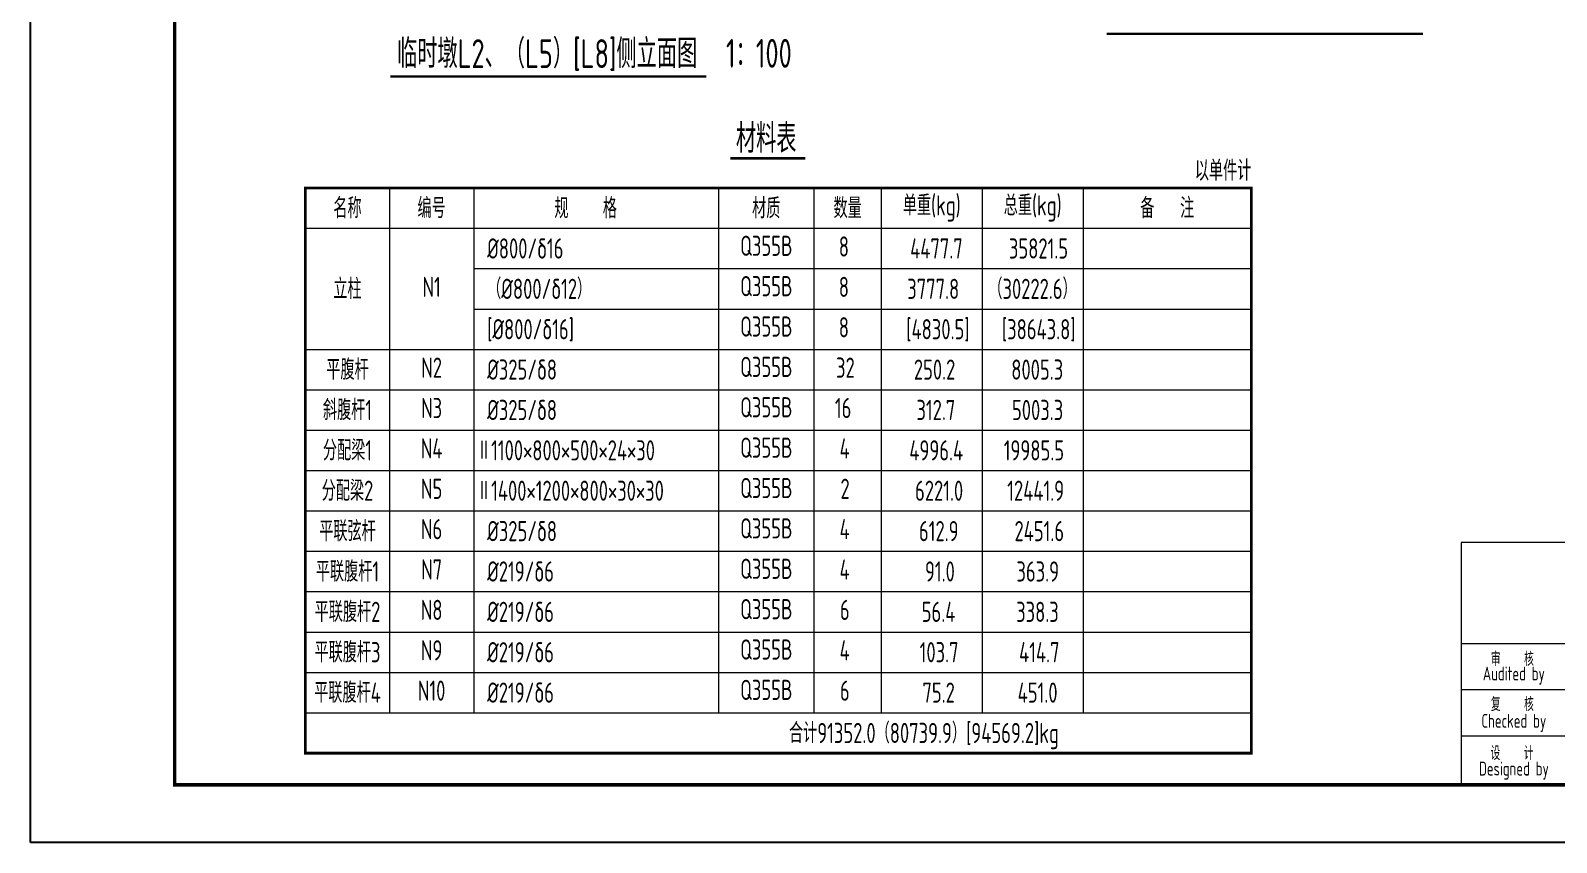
# Model space of a CAD drawing. Extents: x -2876908 to 633791, y -1383861 to 872234.
# Drawn here: x -1283956 to -1151679, y -227866 to -157479 of the extents above; entities that cross this region are included whole.
import ezdxf
from ezdxf.enums import TextEntityAlignment as Align

# ---------------------------------------------------------------- set-up
doc = ezdxf.new("R2010")
doc.units = 0
doc.header["$LTSCALE"] = 5
doc.header["$MEASUREMENT"] = 0
doc.layers.get('0').update_dxf_attribs({"linetype": 'CONTINUOUS', "lineweight": 25})
for name, color, linetype, lineweight in [('1粗实线', 1, 'CONTINUOUS', 30), ('2细实线', 5, 'CONTINUOUS', 18), ('6文本', 7, 'CONTINUOUS', 15), ('HFZT', 5, 'CONTINUOUS', 15)]:
    doc.layers.add(name, color=color, linetype=linetype, lineweight=lineweight)
doc.layers.add('M_Dim', color=3, linetype='CONTINUOUS')
doc.styles.add('TSSD_Dimension', font='tssdeng.shx', dxfattribs={"width": 0.7, "bigfont": 'hztxt.shx'})
doc.styles.add('TSSD_NORM', font='tssdeng.shx', dxfattribs={"width": 0.7, "bigfont": 'hztxt.shx'})
doc.styles.add('图框-仿宋', font='tssdeng.shx', dxfattribs={"bigfont": 'hztxt.shx'})

# ---------------------------------------------------------------- blocks, each defined once
blk = doc.blocks.new('施工设计图框')
at = {"color": 7, "linetype": 'Continuous'}
blk.add_lwpolyline([(-395.5, -13.5), (-395.5, 283.5), (24.5, 283.5), (24.5, -13.5), (-395.5, -13.5)], dxfattribs=at)
at = {"layer": '1粗实线', "color": 7, "linetype": 'Continuous', "const_width": 0.6}
blk.add_lwpolyline([(-370.5, -3.5), (-370.5, 273.5), (14.5, 273.5), (14.5, -3.5), (-370.5, -3.5)], dxfattribs=at)
at = {"layer": 'HFZT'}
for p, q in [((-147.5, 38.5), (-147.5, -3.5)), ((14.5, 38.5), (-147.5, 38.5)), ((-147.5, 21), (14.5, 21)), ((-147.5, 13), (-111.5, 13)), ((-147.5, 5), (-111.5, 5)), ((-147.5, -3.5), (14.5, -3.5))]:
    blk.add_line(p, q, dxfattribs=at)
at = {"layer": 'HFZT', "style": '图框-仿宋', "width": 0.7}
for s, p in [('审    核', (-138.6, 18.45)), ('Audited by', (-138.34, 15.43)), ('复    核', (-138.6, 10.6)), ('Checked by', (-138.34, 7.23)), ('设    计', (-138.65, 2.1)), ('Designed by', (-138.34, -1.05))]:
    blk.add_text(s, height=2.4, dxfattribs=at).set_placement(p, align=Align.MIDDLE)
at = {"layer": 'HFZT', "color": 2, "style": 'TSSD_NORM', "width": 0.7}
for tag, height, p in [('比例尺', 2.5, (7.25, 17.5)), ('图名', 4, (-76.24, 0.75)), ('图号', 2.5, (-20.49, 3.5)), ('日期', 2.5, (7.25, 3.5))]:
    blk.add_attdef(tag, text='', height=height, dxfattribs=at).set_placement(p, align=Align.MIDDLE)

msp = doc.modelspace()

# ---------------------------------------------------------------- linework, layer by layer
at = {"const_width": 208.333}
msp.add_lwpolyline([(-1223283.754, -168559.748), (-1216778.357, -168559.748)], dxfattribs=at)
at = {"layer": '1粗实线', "const_width": 233.333, "flags": 128}
msp.add_lwpolyline([(-1260124.4, -171122.95), (-1260124.4, -220122.95), (-1178125.729, -220122.95), (-1178125.729, -171122.95)], close=True, dxfattribs=at)
at = {"layer": '2细实线'}
for p, q in [((-1252832.733, -171122.95), (-1252832.733, -216622.95)), ((-1245541.067, -171122.95), (-1245541.067, -216622.95)), ((-1224316.001, -171122.95), (-1224316.001, -216622.95)), ((-1216042.395, -171122.95), (-1216042.395, -216622.95)), ((-1210209.062, -171122.95), (-1210209.062, -216622.95)), ((-1201459.062, -171122.95), (-1201459.062, -216622.95)), ((-1192709.062, -171122.95), (-1192709.062, -216622.95)), ((-1260124.4, -174622.95), (-1178125.729, -174622.95)), ((-1245541.067, -178122.95), (-1178125.729, -178122.95)), ((-1245541.067, -181622.95), (-1178125.729, -181622.95)), ((-1260124.4, -185122.95), (-1178125.729, -185122.95)), ((-1260124.4, -188622.95), (-1178125.729, -188622.95)), ((-1260124.4, -192122.95), (-1178125.729, -192122.95)), ((-1260124.4, -195622.95), (-1178125.729, -195622.95)), ((-1260124.4, -199122.95), (-1178125.729, -199122.95)), ((-1260124.4, -202622.95), (-1178125.729, -202622.95)), ((-1260124.4, -206122.95), (-1178125.729, -206122.95)), ((-1260124.4, -209622.95), (-1178125.729, -209622.95)), ((-1260124.4, -213122.95), (-1178125.729, -213122.95)), ((-1260124.4, -216622.95), (-1178125.729, -216622.95))]:
    msp.add_line(p, q, dxfattribs=at)
at = {"layer": 'M_Dim'}
for points in [[(-1190658.098, -157765.092, 200, 200, 0), (-1163254.505, -157765.092, 200, 200, 0)], [(-1252777.733, -161458.532, 200, 200, 0), (-1225374.14, -161458.532, 200, 200, 0)]]:
    msp.add_lwpolyline(points, format="xyseb", dxfattribs=at)

# ---------------------------------------------------------------- block references
at = {"xscale": 500, "yscale": 500, "zscale": 500}
msp.add_blockref('施工设计图框', (-1086203.504, -221115.649), dxfattribs=at)

# ---------------------------------------------------------------- texts
at = {"layer": '6文本', "style": 'TSSD_NORM', "width": 0.7}
for s, p in [('临时墩L2、（L5）[L8]侧立面图 ', (-1238640.64, -159455.327)), ('1：100', (-1220818.269, -159455.327)), ('材料表', (-1220183.91, -166699.468))]:
    msp.add_text(s, height=2500, dxfattribs=at).set_placement(p, align=Align.MIDDLE)
for s, p in [('以单件计', (-1178125.729, -169622.95)), ('8', (-1213007.94, -176204.68)), ('4477.7', (-1203148.954, -176372.95)), ('35821.5', (-1194012.409, -176372.95)), ('8', (-1213007.94, -179704.68)), ('3777.8', (-1203451.69, -179872.95)), ('（30222.6）', (-1193267.484, -179872.95)), ('8', (-1213007.94, -183204.68)), ('[4830.5]', (-1202554.261, -183372.95)), ('[38643.8]', (-1193365.339, -183372.95)), ('32', (-1212508.399, -186704.68)), ('250.2', (-1203792.395, -186872.95)), ('8005.3', (-1194437.369, -186872.95)), ('16', (-1212795.921, -190204.68)), ('312.7', (-1203792.395, -190372.95)), ('5003.3', (-1194437.369, -190372.95)), ('4', (-1212946.828, -193704.68)), ('4996.4', (-1203108.966, -193872.95)), ('19985.5', (-1194358.966, -193872.95)), ('2', (-1212946.828, -197204.68)), ('6221.0', (-1203108.966, -197372.95)), ('12441.9', (-1194358.966, -197372.95)), ('4', (-1212946.828, -200704.68)), ('612.9', (-1203506.241, -200872.95)), ('2451.6', (-1194358.966, -200872.95)), ('4', (-1212946.828, -204204.68)), ('91.0', (-1203832.9, -204372.95)), ('363.9  ', (-1193309.779, -204372.95)), ('6', (-1212946.828, -207704.68)), ('56.4', (-1203785.39, -207872.95)), ('338.3', (-1194822.364, -207872.95)), ('4', (-1212946.828, -211204.68)), ('103.7', (-1203510.881, -211372.95)), ('414.7', (-1194759.413, -211372.95)), ('6', (-1212946.828, -214704.68)), ('75.2', (-1203831.603, -214872.95)), ('451.0', (-1194927.489, -214872.95))]:
    msp.add_text(s, height=1750, dxfattribs=at).set_placement(p, align=Align.MIDDLE_RIGHT)
for s, p in [('名称', (-1256478.567, -172872.95)), ('编号', (-1249186.9, -172872.95)), ('规    格', (-1235834.525, -172886.729)), ('材质', (-1220179.198, -172886.729)), ('数量', (-1213125.729, -172872.95)), ('单重(kg)', (-1205834.062, -172637.373)), ('总重(kg)', (-1197084.062, -172637.373)), ('备   注', (-1185417.395, -172872.95)), ('立柱', (-1256478.567, -179872.95)), ('N1', (-1249186.9, -179704.68)), ('平腹杆', (-1256478.567, -186872.95)), ('N2', (-1249186.9, -186704.68)), ('斜腹杆1', (-1256478.567, -190372.95)), ('N3', (-1249186.9, -190204.68)), ('分配梁1', (-1256478.567, -193872.95)), ('N4', (-1249186.9, -193704.68)), ('分配梁2', (-1256478.567, -197372.95)), ('N5', (-1249186.9, -197204.68)), ('平联弦杆', (-1256478.567, -200872.95)), ('N6', (-1249186.9, -200704.68)), ('平联腹杆1', (-1256478.567, -204372.95)), ('N7', (-1249186.9, -204204.68)), ('平联腹杆2', (-1256478.567, -207872.95)), ('N8', (-1249186.9, -207704.68)), ('平联腹杆3', (-1256478.567, -211372.95)), ('N9', (-1249186.9, -211204.68)), ('平联腹杆4', (-1256478.567, -214872.95)), ('N10', (-1249186.9, -214704.68)), ('合计91352.0（80739.9）[94569.2]kg', (-1206508.678, -218372.95))]:
    msp.add_text(s, height=1750, dxfattribs=at).set_placement(p, align=Align.MIDDLE_CENTER)
at = {"layer": '6文本', "width": 0.7}
for s, style, p in [('%%C800/δ16', 'TSSD_NORM', (-1244374.4, -176372.95)), ('Q355B', 'TSSD_NORM', (-1222440.736, -176137.373)), ('（%%C800/δ12）', 'TSSD_NORM', (-1244374.4, -179872.95)), ('Q355B', 'TSSD_NORM', (-1222440.736, -179637.373)), ('[%%C800/δ16]', 'TSSD_NORM', (-1244374.4, -183372.95)), ('Q355B', 'TSSD_NORM', (-1222440.736, -183137.373)), ('%%C325/δ8', 'TSSD_NORM', (-1244374.4, -186872.95)), ('Q355B', 'TSSD_NORM', (-1222440.736, -186637.373)), ('%%C325/δ8', 'TSSD_Dimension', (-1244374.4, -190372.95)), ('Q355B', 'TSSD_NORM', (-1222440.736, -190137.373)), ('Ⅱ1100×800×500×24×30', 'TSSD_NORM', (-1245253.071, -193872.95)), ('Q355B', 'TSSD_NORM', (-1222440.736, -193637.373)), ('Ⅱ1400×1200×800×30×30', 'TSSD_NORM', (-1245253.071, -197372.95)), ('Q355B', 'TSSD_NORM', (-1222440.736, -197137.373)), ('%%C325/δ8', 'TSSD_Dimension', (-1244374.4, -200872.95)), ('Q355B', 'TSSD_NORM', (-1222440.736, -200637.373)), ('%%C219/δ6', 'TSSD_Dimension', (-1244374.4, -204372.95)), ('Q355B', 'TSSD_NORM', (-1222440.736, -204137.373)), ('%%C219/δ6', 'TSSD_Dimension', (-1244374.4, -207872.95)), ('Q355B', 'TSSD_NORM', (-1222440.736, -207637.373)), ('Q355B', 'TSSD_NORM', (-1222440.736, -211137.373)), ('%%C219/δ6', 'TSSD_Dimension', (-1244374.4, -211372.95)), ('%%C219/δ6', 'TSSD_Dimension', (-1244374.4, -214872.95)), ('Q355B', 'TSSD_NORM', (-1222440.736, -214637.373))]:
    msp.add_text(s, height=1750, dxfattribs=dict(at, style=style)).set_placement(p, align=Align.MIDDLE_LEFT)

doc.saveas('drawing.dxf')
